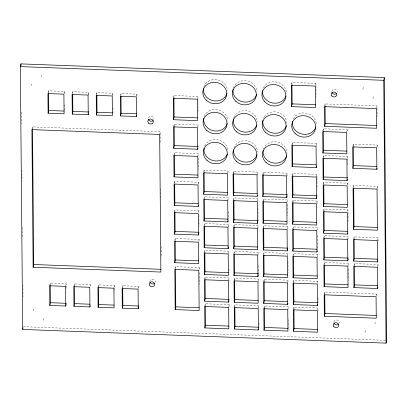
<?xml version="1.0" encoding="UTF-8"?>
<svg xmlns="http://www.w3.org/2000/svg" width="407" height="407" viewBox="0 0 407 407"><rect width="100%" height="100%" fill="white"/><g stroke="black" fill="none" stroke-linecap="round" stroke-linejoin="round"><path stroke-width="0.31" stroke-dasharray="2.04 1.53" d="M31.497 85.785L32.087 83.064M41.402 77.228L41.992 74.501M31.909 129.619L32.494 126.898L160.256 131.71L160.358 143.127M48.168 92.465L48.525 90.827L64.494 91.433L64.515 93.33M64.026 93.61L64.494 91.433M72.329 93.376L72.68 91.738L88.655 92.338L88.675 94.877M33.491 311.07L34.076 308.348M88.065 95.065L88.655 92.338M49.634 285.775L50.224 283.048L66.193 283.648L66.239 288.721M43.549 320.385L44.139 317.658M96.367 94.831L96.841 92.648L112.815 93.249L112.836 95.787M65.603 286.375L66.193 283.648M112.225 95.976L112.815 93.249M73.789 286.686L74.379 283.959L90.354 284.559L90.374 287.098M120.503 95.737L120.976 93.559L136.971 94.159L136.996 96.698M89.998 286.197L90.354 284.559M136.503 96.342L136.971 94.159M97.95 287.596L98.54 284.869L114.515 285.47L114.57 291.814M114.041 287.652L114.515 285.47M122.11 288.507L122.7 285.78L138.67 286.38L138.69 288.283M159.671 134.437L160.256 131.71M173.321 98.28L173.911 95.553L197.868 96.454L197.888 98.346M138.202 288.563L138.67 286.38M173.575 126.877L174.165 124.15L198.123 125.051L198.138 126.943M173.83 155.469L174.415 152.747L198.377 153.648L198.392 155.54M174.318 182.977L174.669 181.344L198.631 182.244L198.652 184.768M197.283 99.181L197.868 96.454M174.45 212.118L174.924 209.936L198.881 210.841L198.901 212.734M197.532 127.778L198.123 125.051M174.705 240.715L175.173 238.533L199.135 239.438L199.155 241.962M197.787 156.374L198.377 153.648M174.954 268.844L175.422 266.666L199.384 267.567L199.399 269.454M198.158 184.427L198.631 182.244M203.754 171.723L204.111 170.085L228.068 170.991L228.093 173.514M198.53 212.474L198.881 210.841M203.759 199.552L204.345 196.825L228.307 197.726L228.327 200.249M198.779 241.071L199.135 239.438M203.993 226.287L204.584 223.56L228.541 224.466L228.566 226.989M198.911 269.749L199.384 267.567M204.228 253.027L204.818 250.3L228.78 251.2L228.795 253.093M204.467 279.762L205.057 277.035L229.014 277.94L229.044 281.095M227.482 173.718L228.068 170.991M233.069 173.926L233.659 171.199L257.621 172.105L257.641 174.628M204.701 306.502L205.291 303.775L229.253 304.675L229.268 306.568M227.717 200.453L228.307 197.726M233.308 200.666L233.898 197.939L257.855 198.84L257.875 200.712M227.956 227.192L228.541 224.466M233.542 227.401L234.132 224.674L258.094 225.58L258.114 228.103M228.19 253.927L228.78 251.2M233.781 254.141L234.371 251.414L258.328 252.315L258.343 254.207M228.424 280.667L229.014 277.94M234.132 280.331L234.605 278.149L258.567 279.054L258.587 281.578M257.031 174.832L257.621 172.105M228.78 306.858L229.253 304.675M262.622 175.041L263.212 172.314L287.169 173.219L287.194 175.743M234.254 307.616L234.844 304.889L258.801 305.789L258.821 308.313M257.387 201.022L257.855 198.84M262.856 201.775L263.446 199.054L287.408 199.954L287.423 201.847M257.504 228.307L258.094 225.58M291.483 84.62L291.956 82.438L315.918 83.343L316.041 97.217M263.095 228.515L263.685 225.788L287.642 226.694L287.668 229.217M257.738 255.041L258.328 252.315M263.329 255.25L263.919 252.528L287.881 253.429L287.897 255.321M257.977 281.781L258.567 279.054M291.9 145.218L292.485 142.491L316.646 143.401L316.661 145.294M263.568 281.99L264.158 279.263L288.115 280.169L288.131 282.061M286.579 175.941L287.169 173.219M258.328 307.972L258.801 305.789M292.17 176.155L292.76 173.428L316.921 174.338L316.946 177.493M263.802 308.725L264.392 306.003L288.354 306.903L288.37 308.796M286.818 202.681L287.408 199.954M315.445 85.521L315.918 83.343M292.409 202.89L292.999 200.168L317.155 201.078L317.18 203.576M287.291 228.327L287.642 226.694M292.643 229.629L293.233 226.903L317.394 227.813L317.409 229.706M287.291 256.156L287.881 253.429M324.491 106.644L325.081 103.917L376.994 105.876L377.086 116.656M316.173 145.584L316.646 143.401M292.882 256.364L293.467 253.642L317.628 254.553L317.653 257.071M287.525 282.89L288.115 280.169M322.832 130.973L323.306 128.795L347.263 129.696L347.278 131.588M293.233 282.56L293.706 280.377L317.826 281.288L317.842 283.18M316.331 177.065L316.921 174.338M287.764 309.63L288.354 306.903M323.066 157.713L323.54 155.53L347.502 156.436L347.573 164.632M293.355 309.839L293.94 307.117L318.06 308.023L318.086 310.546M316.687 203.256L317.155 201.078M323.423 183.903L323.779 182.27L347.736 183.17L347.756 185.694M316.804 230.54L317.394 227.813M323.54 211.187L324.013 209.005L347.975 209.91L348.082 222.522M317.277 256.186L317.628 254.553M323.662 238.466L324.247 235.745L348.209 236.645L348.229 239.168M346.789 131.878L347.263 129.696M317.353 283.465L317.826 281.288M323.896 265.206L324.486 262.479L348.443 263.385L348.463 265.278M347.146 158.069L347.502 156.436M362.861 89.342L363.451 86.615M352.945 145.798L353.301 144.164L377.258 145.065L377.279 147.588M317.47 310.75L318.06 308.023M347.263 185.353L347.736 183.17M324.16 294.8L324.745 292.073L376.658 294.032L376.679 295.925M347.619 211.543L347.975 209.91M353.312 187.093L353.663 185.455L377.625 186.36L377.645 188.889M372.924 98.652L373.509 95.93M347.619 239.372L348.209 236.645M376.404 108.603L376.994 105.876M347.858 266.107L348.443 263.385M353.53 239.596L354.121 236.869L378.078 237.769L378.108 240.924M376.785 147.248L377.258 145.065M353.881 265.786L354.355 263.604L378.113 264.499L378.134 266.376M377.035 189.082L377.625 186.36M377.487 240.496L378.078 237.769M377.528 267.226L378.113 264.499M365.008 332.499L365.598 329.772M376.19 296.21L376.658 294.032M374.913 323.936L375.503 321.215M23.26 326.699L385.378 340.344M353.301 144.164L353.317 146.057M353.663 185.455L353.683 187.352M354.121 236.869L354.136 238.761M354.355 263.604L354.37 265.481M348.494 269.063L348.596 280.413M325.081 103.917L325.096 105.82M323.306 128.795L323.321 130.688M323.54 155.53L323.555 157.423M323.779 182.27L323.794 184.162M324.013 209.005L324.028 210.897M324.247 235.745L324.267 237.637M324.486 262.479L324.501 264.372M324.745 292.073L324.766 293.966M316.951 178.124L317.053 189.479M317.46 235.383L317.577 248.631M317.969 297.685L318.015 302.732M291.956 82.438L291.972 84.33M292.485 142.491L292.506 144.383M292.76 173.428L292.775 175.32M292.999 200.168L293.015 202.04M293.233 226.903L293.249 228.795M293.467 253.642L293.488 255.535M293.706 280.377L293.722 282.27M293.94 307.117L293.961 309.01M287.444 204.37L287.546 215.725M287.953 261.63L288.054 272.985M288.461 319.52L288.543 328.352M263.212 172.314L263.227 174.206M263.446 199.054L263.461 200.946M263.685 225.788L263.7 227.681M263.919 252.528L263.934 254.421M264.158 279.263L264.174 281.156M264.392 306.003L264.408 307.896M257.941 208.186L258.048 220.645M258.445 265.562L258.511 273.133M258.954 322.822L258.989 327.238M233.659 171.199L233.679 173.092M233.898 197.939L233.913 199.806M234.132 224.674L234.157 227.198M234.371 251.414L234.386 253.307M234.605 278.149L234.62 280.041M234.844 304.889L234.859 306.781M228.429 211.604L228.495 219.175M228.932 268.864L228.968 272.649M204.111 170.085L204.126 171.978M204.345 196.825L204.365 198.718M204.584 223.56L204.599 225.453M204.818 250.3L204.838 252.192M205.057 277.035L205.072 278.927M205.291 303.775L205.311 305.667M197.894 98.977L198.006 111.594M198.418 158.064L198.514 169.419M198.921 215.257L199.023 226.613M199.43 272.593L199.532 284.534M173.911 95.553L173.926 97.446M174.165 124.15L174.181 126.043M174.415 152.747L174.435 154.64M174.669 181.344L174.684 183.236M174.924 209.936L174.944 212.459M175.173 238.533L175.193 240.425M175.422 266.666L175.442 268.549M160.765 188.787L160.862 200.203M161.274 246.5L161.37 257.28M120.976 93.559L120.991 95.462M122.7 285.78L122.716 287.683M112.943 107.83L112.988 112.902M96.841 92.648L96.856 94.551M98.54 284.869L98.555 286.772M72.68 91.738L72.7 93.641M74.379 283.959L74.4 285.862M64.611 104.741L64.667 111.08M48.525 90.827L48.54 92.73M50.224 283.048L50.239 284.951M32.494 126.898L32.514 128.8M21.367 112.129L21.474 124.191M21.876 169.897L21.978 181.324M22.385 227.666L22.482 238.456M22.894 284.798L23.001 296.861M204.222 116.575A12.037 10.668 12.2 0 1 217.424 109.793A12.037 10.668 12.2 0 1 227.625 120.767M203.785 87.067A12.037 10.668 12.2 0 1 216.539 79.66A12.037 10.668 12.2 0 1 227.34 90.171M293.315 118.885A12.037 10.668 12.2 0 1 306.695 113.263A12.037 10.668 12.2 0 1 316.275 124.11M263.527 118.279A12.037 10.668 12.2 0 1 264.031 117.272M264.326 116.794A12.037 10.668 12.2 0 1 277.757 112.301A12.037 10.668 12.2 0 1 286.726 122.995M263.415 149.247A12.037 10.668 12.2 0 1 277.101 141.992A12.037 10.668 12.2 0 1 286.935 154.024M204.69 146.021A12.037 10.668 12.2 0 1 217.999 139.825A12.037 10.668 12.2 0 1 227.889 150.738M233.338 88.161A12.037 10.668 12.2 0 1 246.113 80.779A12.037 10.668 12.2 0 1 256.888 91.305M233.867 148.189A12.037 10.668 12.2 0 1 246.932 140.827A12.037 10.668 12.2 0 1 257.443 151.852M263.365 88.009A12.037 10.668 12.2 0 1 277.157 82.178A12.037 10.668 12.2 0 1 286.431 93.773M233.75 117.755A12.037 10.668 12.2 0 1 246.901 110.897A12.037 10.668 12.2 0 1 257.173 121.815M149.857 281.441A2.757 2.447 12.2 0 1 152.94 279.121A2.757 2.447 12.2 0 1 155.26 282.28M148.504 118.081A2.757 2.447 12.2 0 1 151.852 116.468A2.757 2.447 12.2 0 1 153.821 119.551M331.832 91.331A2.757 2.447 12.2 0 1 334.92 89.362A2.757 2.447 12.2 0 1 337.276 92.231M333.893 321.861A2.757 2.447 12.2 0 1 337.088 320.029A2.757 2.447 12.2 0 1 339.29 322.99"/><path stroke-width="0.61" d="M20.35 66.606L20.94 63.884L384.325 77.574L386.65 340.394L386.06 343.116L22.675 329.426L20.35 66.606L383.74 80.301L384.325 77.574M48.107 113.202L47.934 93.554L63.904 94.154L64.082 113.802L48.107 113.202L48.698 110.475L48.545 93.366M33.125 267.241L31.909 129.619L159.671 134.437L160.887 272.054L33.125 267.241L33.715 264.514L32.519 129.431M22.675 329.426L23.026 327.788M88.477 113.624L88.238 114.713L72.268 114.113L72.853 111.386L72.705 94.271M66.132 304.4L65.781 306.033L49.807 305.433L50.397 302.706L50.244 285.587M96.423 115.023L96.25 95.375L112.225 95.976L112.398 115.624L96.423 115.023L97.014 112.296L96.861 95.182M90.176 305.855L89.937 306.944L73.967 306.344L74.552 303.617L74.405 286.492M136.793 115.446L136.559 116.534L120.558 115.934L121.149 113.207L120.996 96.093M98.123 307.254L97.95 287.596L113.924 288.197L114.097 307.855L98.123 307.254L98.713 304.528L98.56 287.403M138.609 307.132L138.258 308.765L122.283 308.165L122.873 305.438L122.721 288.314M173.509 119.724L173.321 98.28L197.283 99.181L197.471 120.63L173.509 119.724L174.099 117.002L173.931 98.077M197.96 148.133L197.726 149.227L173.764 148.321L174.354 145.594L174.186 126.674M174.018 176.918L173.83 155.469L197.787 156.374L197.975 177.823L174.018 176.918L174.608 174.191L174.44 155.27M198.463 205.326L198.229 206.415L174.267 205.515L174.857 202.788L174.689 183.867M198.835 233.379L198.484 235.012L174.522 234.111L175.112 231.385L174.944 212.459M174.776 262.708L174.588 241.259L198.545 242.16L198.733 263.609L174.776 262.708L175.366 259.981L175.198 241.056M175.188 309.605L174.832 269.388L198.794 270.294L199.15 310.505L175.188 309.605L175.778 306.878L175.448 269.18M203.709 194.261L203.52 172.812L227.482 173.718L227.671 195.162L203.709 194.261L204.299 191.534L204.131 172.609M228.144 220.808L227.905 221.901L203.948 220.996L204.538 218.274L204.37 199.349M228.495 247.003L228.144 248.636L204.182 247.736L204.772 245.009L204.604 226.083M204.421 274.471L204.228 253.027L228.19 253.927L228.378 275.376L204.421 274.471L205.011 271.749L204.843 252.823M228.968 300.478L228.617 302.111L204.655 301.211L205.245 298.484L205.077 279.558M257.458 195.187L257.219 196.276L233.262 195.375L233.852 192.648L233.684 173.723M204.894 327.945L204.701 306.502L228.663 307.402L228.851 328.851L204.894 327.945L205.479 325.224L205.316 306.298M257.814 221.734L257.458 223.372L233.501 222.466L234.091 219.744L233.918 200.432M233.735 248.85L233.542 227.401L257.504 228.307L257.692 249.75L233.735 248.85L234.32 246.123L234.157 227.198M258.282 274.852L257.931 276.49L233.969 275.585L234.559 272.858L234.391 253.937M234.208 302.325L234.015 280.876L257.977 281.781L258.165 303.225L234.208 302.325L234.793 299.598L234.63 280.672M287.123 195.757L286.772 197.39L262.81 196.489L263.4 193.763L263.232 174.837M258.638 328.871L258.404 329.965L234.442 329.06L235.032 326.333L234.864 307.412M263.049 223.224L262.856 201.775L286.818 202.681L287.006 224.13L263.049 223.224L263.634 220.497L263.471 201.577M291.554 106.614L291.366 85.165L315.328 86.065L315.517 107.514L291.554 106.614L292.145 103.887L291.977 84.961M287.596 249.232L287.245 250.865L263.283 249.964L263.873 247.237L263.705 228.312M263.522 276.699L263.329 255.25L287.291 256.156L287.479 277.605L263.522 276.699L264.107 273.972L263.94 255.052M316.483 166.483L316.249 167.572L292.089 166.661L292.679 163.94L292.511 145.014M287.953 303.251L287.713 304.339L263.756 303.439L264.347 300.712L264.179 281.786M316.875 196.876L316.519 198.509L292.363 197.599L292.948 194.877L292.781 175.951M263.99 330.174L263.802 308.725L287.764 309.63L287.953 331.079L263.99 330.174L264.581 327.447L264.413 308.526M292.597 224.16L292.409 202.89L316.565 203.8L316.753 225.071L292.597 224.16L293.188 221.433L293.02 202.666M317.231 250.895L316.992 251.984L292.831 251.073L293.422 248.351L293.254 229.426M324.664 126.302L324.491 106.644L376.404 108.603L376.577 128.261L324.664 126.302L325.254 123.58L325.101 106.456M293.071 277.813L292.882 256.364L317.038 257.275L317.231 278.724L293.071 277.813L293.661 275.086L293.493 256.166M322.904 152.966L322.715 131.517L346.672 132.423L346.866 153.871L322.904 152.966L323.494 150.239L323.326 131.319M317.663 304.37L317.424 305.459L293.305 304.548L293.895 301.826L293.727 282.901M347.334 179.518L347.1 180.606L323.143 179.706L323.728 176.979L323.56 158.053M293.544 331.288L293.355 309.839L317.47 310.75L317.663 332.198L293.544 331.288L294.134 328.561L293.966 309.641M323.377 206.441L323.189 184.992L347.146 185.897L347.334 207.346L323.377 206.441L323.967 203.714L323.799 184.793M347.807 232.992L347.573 234.081L323.611 233.18L324.201 230.454L324.033 211.528M348.163 259.183L347.807 260.821L323.85 259.915L324.44 257.188L324.272 238.268M324.084 286.655L323.896 265.206L347.858 266.107L348.046 287.556L324.084 286.655L324.674 283.928L324.506 265.003M377.096 168.152L376.862 169.241L352.9 168.335L353.49 165.613L353.322 146.688M324.348 316.244L324.16 294.8L376.068 296.754L376.261 318.203L324.348 316.244L324.939 313.522L324.771 294.597M353.439 229.289L353.073 188.182L377.035 189.082L377.396 230.189L353.439 229.289L354.029 226.562L353.688 187.983M377.915 260.851L377.681 261.945L353.719 261.04L354.309 258.318L354.141 239.392M377.95 287.403L377.711 288.497L353.953 287.601L354.543 284.875L354.375 266.107M292.145 103.887L315.476 104.767M48.698 110.475L64.057 111.055M72.853 111.386L88.828 111.991M97.014 112.296L112.373 112.876M121.149 113.207L136.533 113.787M174.099 117.002L197.431 117.877M325.254 123.58L376.531 125.509M323.494 150.239L346.82 151.119M174.354 145.594L198.311 146.5M353.49 165.613L376.816 166.488M292.679 163.94L316.219 164.825M323.728 176.979L347.69 177.879M174.608 174.191L197.934 175.071M204.299 191.534L227.63 192.414M233.852 192.648L257.178 193.529M263.4 193.763L287.357 194.663M292.948 194.877L317.109 195.787M323.967 203.714L347.293 204.594M174.857 202.788L198.189 203.668M293.188 221.433L316.727 222.319M204.538 218.274L227.864 219.149M263.634 220.497L286.966 221.377M234.091 219.744L258.048 220.645M354.029 226.562L377.355 227.442M324.201 230.454L347.532 231.334M175.112 231.385L199.069 232.29M204.772 245.009L228.103 245.889M234.32 246.123L257.651 247.003M263.873 247.237L287.83 248.138M293.422 248.351L316.961 249.237M324.44 257.188L348.397 258.094M354.309 258.318L377.635 259.193M175.366 259.981L198.692 260.862M33.715 264.514L160.841 269.307M205.011 271.749L228.337 272.624M234.559 272.858L258.516 273.763M264.107 273.972L287.439 274.852M293.661 275.086L317.201 275.977M354.543 284.875L377.676 285.745M324.674 283.928L348.005 284.808M205.245 298.484L229.207 299.389M234.793 299.598L258.124 300.478M264.347 300.712L287.673 301.592M293.895 301.826L317.379 302.711M175.778 306.878L199.109 307.758M50.397 302.706L66.366 303.312M74.552 303.617L89.911 304.197M98.713 304.528L114.072 305.108M122.873 305.438L138.848 306.039M324.939 313.522L376.216 315.456M205.479 325.224L228.81 326.099M235.032 326.333L258.359 327.213M264.581 327.447L287.912 328.327M294.134 328.561L317.618 329.446M383.74 80.301L386.06 343.116M376.862 169.241L376.668 147.792L352.711 146.891L352.9 168.335M377.681 261.945L377.487 240.496L353.53 239.596L353.719 261.04M377.711 288.497L377.528 267.226L353.764 266.331L353.953 287.601M347.1 180.606L346.912 159.157L322.949 158.257L323.143 179.706M347.573 234.081L347.385 212.632L323.423 211.732L323.611 233.18M347.807 260.821L347.619 239.372L323.662 238.466L323.85 259.915M316.249 167.572L316.056 146.128L291.9 145.218L292.089 166.661M316.519 198.509L316.331 177.065L292.17 176.155L292.363 197.599M316.992 251.984L316.804 230.54L292.643 229.629L292.831 251.073M317.424 305.459L317.236 284.01L293.116 283.104L293.305 304.548M286.772 197.39L286.579 175.941L262.622 175.041L262.81 196.489M287.245 250.865L287.052 229.416L263.095 228.515L263.283 249.964M287.713 304.339L287.525 282.89L263.568 281.99L263.756 303.439M257.219 196.276L257.031 174.832L233.069 173.926L233.262 195.375M257.458 223.372L257.265 201.567L233.308 200.666L233.501 222.466M257.931 276.49L257.738 255.041L233.781 254.141L233.969 275.585M258.404 329.965L258.211 308.516L234.254 307.616L234.442 329.06M227.905 221.901L227.717 200.453L203.759 199.552L203.948 220.996M228.144 248.636L227.956 227.192L203.993 226.287L204.182 247.736M228.617 302.111L228.424 280.667L204.467 279.762L204.655 301.211M197.726 149.227L197.532 127.778L173.575 126.877L173.764 148.321M198.229 206.415L198.041 184.971L174.079 184.066L174.267 205.515M198.484 235.012L198.29 213.568L174.333 212.663L174.522 234.111M136.559 116.534L136.386 96.886L120.386 96.286L120.558 115.934M138.258 308.765L138.085 289.107L122.11 288.507L122.283 308.165M88.238 114.713L88.065 95.065L72.09 94.465L72.268 114.113M89.937 306.944L89.764 287.286L73.789 286.686L73.967 306.344M65.781 306.033L65.603 286.375L49.634 285.775L49.807 305.433M20.94 63.884L20.955 65.786M226.979 93.488A12.037 10.668 12.2 0 1 213.293 100.738A12.037 10.668 12.2 0 1 203.454 88.711M227.243 123.53A12.037 10.668 12.2 0 1 213.248 130.713A12.037 10.668 12.2 0 1 203.8 118.193M256.644 125.107A12.037 10.668 12.2 0 1 242.262 131.69A12.037 10.668 12.2 0 1 233.445 118.824M315.893 126.867A12.037 10.668 12.2 0 1 301.897 134.051A12.037 10.668 12.2 0 1 292.45 121.53M286.345 125.758A12.037 10.668 12.2 0 1 272.349 132.941A12.037 10.668 12.2 0 1 262.902 120.421M286.609 155.667A12.037 10.668 12.2 0 1 272.614 162.851A12.037 10.668 12.2 0 1 263.166 150.331M227.335 154.024A12.037 10.668 12.2 0 1 213.207 160.607A12.037 10.668 12.2 0 1 204.065 148.158M256.522 94.622A12.037 10.668 12.2 0 1 242.511 101.781A12.037 10.668 12.2 0 1 233.089 89.245M257.056 154.609A12.037 10.668 12.2 0 1 243.371 161.859A12.037 10.668 12.2 0 1 233.537 149.832M286.004 95.96A12.037 10.668 12.2 0 1 272.11 102.905A12.037 10.668 12.2 0 1 262.586 90.685M154.558 283.358A2.757 2.447 12.2 0 1 149.954 282.082M153.118 120.625A2.757 2.447 12.2 0 1 148.514 119.353M336.726 93.376A2.757 2.447 12.2 0 1 332.015 92.603M338.685 324.109A2.757 2.447 12.2 0 1 334.005 323.138M206.654 130.306A12.037 10.668 12.2 0 0 226.653 126.256A12.037 10.668 12.2 0 0 211.864 112.566A12.037 10.668 12.2 0 0 206.654 130.306M206.39 100.264A12.037 10.668 12.2 0 0 226.389 96.215A12.037 10.668 12.2 0 0 211.599 82.529A12.037 10.668 12.2 0 0 206.39 100.264M236.258 131.471A12.037 10.668 12.2 0 0 256.222 127.305A12.037 10.668 12.2 0 0 241.341 113.695A12.037 10.668 12.2 0 0 236.258 131.471M295.304 133.649A12.037 10.668 12.2 0 0 315.303 129.594A12.037 10.668 12.2 0 0 300.514 115.909A12.037 10.668 12.2 0 0 295.304 133.649M265.751 132.534A12.037 10.668 12.2 0 0 285.755 128.48A12.037 10.668 12.2 0 0 270.965 114.794A12.037 10.668 12.2 0 0 265.751 132.534M266.015 162.444A12.037 10.668 12.2 0 0 286.019 158.394A12.037 10.668 12.2 0 0 271.23 144.709A12.037 10.668 12.2 0 0 266.015 162.444M206.919 160.272A12.037 10.668 12.2 0 0 226.918 156.222A12.037 10.668 12.2 0 0 212.128 142.536A12.037 10.668 12.2 0 0 206.919 160.272M235.923 101.363A12.037 10.668 12.2 0 0 255.932 97.349A12.037 10.668 12.2 0 0 241.173 83.639A12.037 10.668 12.2 0 0 235.923 101.363M236.467 161.386A12.037 10.668 12.2 0 0 256.466 157.336A12.037 10.668 12.2 0 0 241.682 143.651A12.037 10.668 12.2 0 0 236.467 161.386M264.464 101.419A12.037 10.668 12.2 0 0 285.007 99.73A12.037 10.668 12.2 0 0 272.207 84.544A12.037 10.668 12.2 0 0 264.464 101.419M150.086 285.938A2.757 2.447 12.2 0 0 154.67 285.007A2.757 2.447 12.2 0 0 151.282 281.873A2.757 2.447 12.2 0 0 150.086 285.938M148.647 123.204A2.757 2.447 12.2 0 0 153.23 122.278A2.757 2.447 12.2 0 0 149.842 119.139A2.757 2.447 12.2 0 0 148.647 123.204M331.781 95.899A2.757 2.447 12.2 0 0 336.497 95.564A2.757 2.447 12.2 0 0 333.613 92.053A2.757 2.447 12.2 0 0 331.781 95.899M333.745 326.445A2.757 2.447 12.2 0 0 338.482 326.317A2.757 2.447 12.2 0 0 335.78 322.695A2.757 2.447 12.2 0 0 333.745 326.445"/></g></svg>
